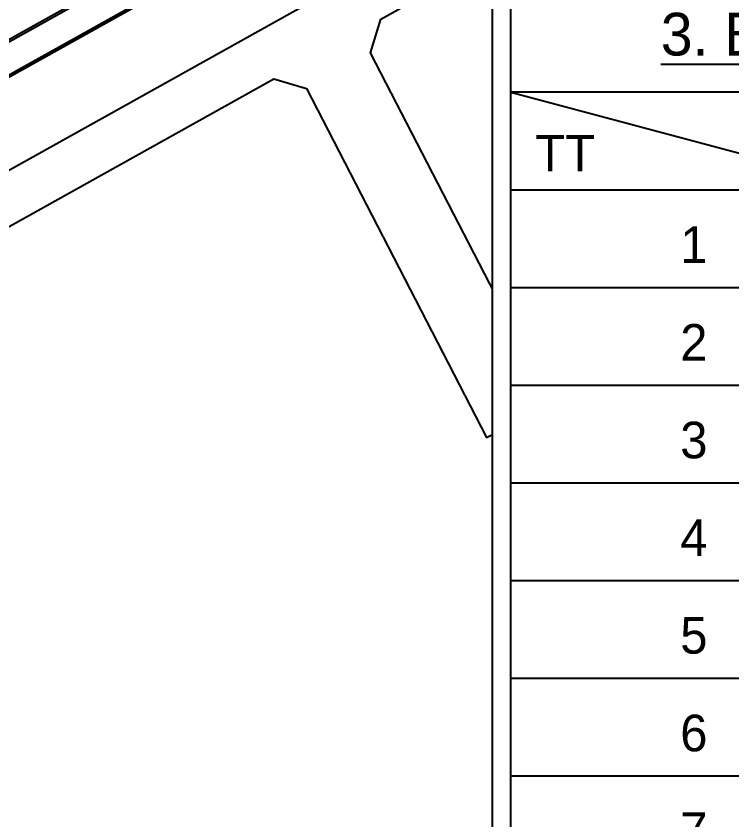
# Model space of a CAD drawing. Header units: millimetres. Extents: x 567980 to 569372, y 2065777 to 2066674.
# Drawn here: x 569074.2 to 569161.9, y 2066159.5 to 2066258 of the extents above; entities that cross this region are included whole.
import ezdxf
from ezdxf.enums import TextEntityAlignment as Align

# ---------------------------------------------------------------- set-up
doc = ezdxf.new("R2010")
doc.units = ezdxf.units.MM
doc.layers.add('boDnv', color=54, linetype='Continuous', lineweight=25)
for name, color, linetype in [('BoThamCo', 94, 'Continuous'), ('ghi_chu', 7, 'Continuous'), ('LogDg', 7, 'Continuous'), ('ViaHeS', 32, 'Continuous')]:
    doc.layers.add(name, color=color, linetype=linetype)
doc.styles.add('avantH', font='', dxfattribs={"height": 10})
doc.styles.get('avantH').set_extended_font_data('.VnAvantH')

# ---------------------------------------------------------------- blocks, each defined once
blk = doc.blocks.new('NEN')
at = {"layer": 'BoThamCo'}
blk.add_lwpolyline([(460.283, -73.758, 1), (458.578, -70.701), (309.358, -153.965, 0.773158), (310.211, -157.243, 0.127931), (311.064, -157.021)], format="xyb", close=True, dxfattribs=at)
at = {"layer": 'LogDg'}
blk.add_lwpolyline([(407.737, 82.215), (451.056, 3.639, -0.005576), (472.219, -35.781, 0.422017), (490.066, -41.118), (502.995, -33.918), (514.672, -54.886), (500.295, -62.892, 0.404193), (495.052, -80.181), (502.502, -94.711), (491.824, -100.186), (485.095, -87.061, 0.424556), (467.192, -81.64), (316.164, -165.913), (307.211, -171.115, 0.396001), (304.075, -181.611), (326.147, -225.742)], format="xyb", dxfattribs=at)
blk.add_lwpolyline([(460.405, -73.976, 1), (458.456, -70.483), (309.236, -153.747, 0.773158), (310.211, -157.493, 0.127931), (311.185, -157.24)], format="xyb", close=True, dxfattribs=at)
at = {"layer": 'ViaHeS', "elevation": 0}
blk.add_lwpolyline([(330.172, -223.729), (309.538, -182.474), (311.625, -175.49), (319.134, -171.127), (408.277, -121.386), (412.274, -122.589), (434.351, -165.321), (442.347, -161.19), (420.137, -118.201), (421.38, -114.074), (470.335, -86.758), (479.641, -89.576), (486.485, -102.924), (507.841, -91.973), (500.499, -77.654), (503.421, -68.019), (517.591, -60.128), (500.076, -28.676), (486.971, -35.974), (477.625, -33.17, 0.0056), (456.311, 6.536), (412.324, 86.322)], format="xyb", dxfattribs=at)
blk = doc.blocks.new('ghi_Eu-bg toa do')
at = {"color": 32}
blk.add_wipeout([(-103, 205), (0, 205), (0, 0), (-103, 0)], dxfattribs=at).dxf.layer = 'ghi_chu'
at = {"layer": 'ghi_chu', "color": 32, "lineweight": -2}
blk.add_lwpolyline([(0, 205), (0, 0), (-103, 0), (-103, 205)], close=True, dxfattribs=at)
at = {"layer": 'ghi_chu', "lineweight": -2}
blk.add_lwpolyline([(-1.5, 203.5), (-1.5, 1.5), (-101.5, 1.5), (-101.5, 203.5)], close=True, dxfattribs=at)
at = {"layer": 'ghi_chu', "color": 32, "lineweight": -2}
for points in [[(-101.5, 193.5), (-71.5, 185.5)], [(-101.5, 185.5), (-1.5, 185.5)], [(-101.5, 177.5), (-1.5, 177.5)], [(-101.5, 169.5), (-1.5, 169.5)], [(-101.5, 161.5), (-1.5, 161.5)], [(-101.5, 153.5), (-1.5, 153.5)], [(-101.5, 145.5), (-1.5, 145.5)], [(-101.5, 137.5), (-1.5, 137.5)]]:
    blk.add_lwpolyline(points, dxfattribs=at)
at = {"layer": 'ghi_chu', "lineweight": -2}
blk.add_lwpolyline([(-1.5, 193.5), (-101.5, 193.5)], dxfattribs=at)
at = {"layer": 'ghi_chu', "lineweight": -2, "style": 'avantH'}
for s, height, p in [('%%U3. b¶ng to¹ ®é c¸c ®iÓm mèc:', 3.5, (-51.5, 196.499)), ('1', 3, (-86.5, 179.499)), ('2', 3, (-86.5, 171.499)), ('3', 3, (-86.5, 163.499)), ('4', 3, (-86.5, 155.499)), ('5', 3, (-86.5, 147.499)), ('6', 3, (-86.5, 139.499)), ('7', 3, (-86.5, 131.499))]:
    blk.add_text(s, height=height, dxfattribs=at).set_placement(p, align=Align.CENTER)
blk.add_text('tt', height=3, dxfattribs=at).set_placement((-99.5, 186.999))

msp = doc.modelspace()

# ---------------------------------------------------------------- block references
at = {"layer": 'boDnv'}
msp.add_blockref('NEN', (568697.481, 2066371.697), dxfattribs=at)

# ---------------------------------------------------------------- next in the draw order: block references
at = {"layer": 'ghi_chu', "xscale": 1.494985664296516, "yscale": 1.494985664296516, "zscale": 1.494985664296516}
msp.add_blockref('ghi_Eu-bg toa do', (569286.525, 2065959.395, 0), dxfattribs=at)

doc.saveas('drawing.dxf')
